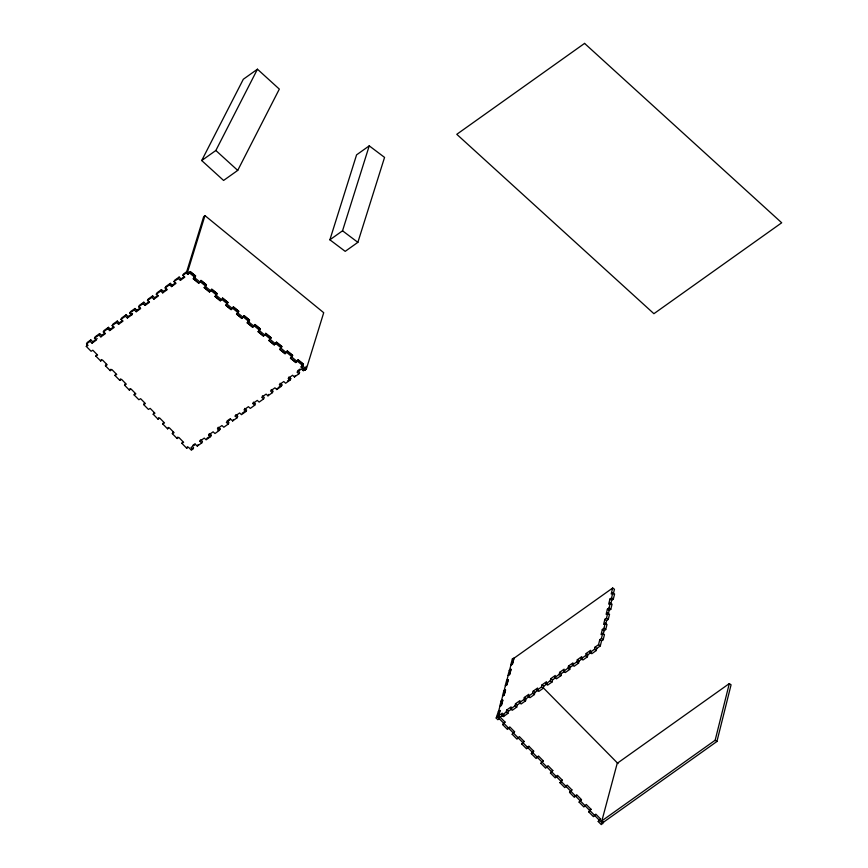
<?xml version="1.0" encoding="UTF-8"?>
<svg xmlns="http://www.w3.org/2000/svg" width="868" height="868" viewBox="0 0 868 868"><rect width="100%" height="100%" fill="white"/><g stroke="black" fill="none" stroke-linecap="round" stroke-linejoin="round"><path stroke-width="1.3" d="M590.045 652.454L594.461 649.307L595.003 647.192L598.54 644.674L599.799 639.629L601.426 638.457L602.696 633.38L604.453 634.627L603.195 639.694L601.567 640.877L600.298 645.922L596.772 648.439L596.229 650.555L591.813 653.702L590.045 652.454L590.587 650.327L586.182 653.474L585.629 655.59L581.213 658.736L582.981 659.984L587.397 656.837L587.951 654.711L591.26 652.356M603.151 634.53L604.106 630.71L605.723 629.56L606.992 624.483L605.224 623.246L603.954 628.313L602.338 629.463L601.068 634.562L602.696 633.38M605.68 624.374L606.634 620.577L608.262 619.394L609.52 614.349L607.752 613.101L606.493 618.146L604.866 619.329L603.596 624.396L605.224 623.246M608.208 614.251L609.162 610.432L610.79 609.282L612.059 604.204L610.291 602.956L609.021 608.034L607.405 609.184L606.124 614.284L607.752 613.101M610.746 604.095L611.701 600.287L613.318 599.137L614.587 594.07L612.819 592.822L611.56 597.889L609.933 599.05L608.663 604.117L610.291 602.956M613.264 594.027L614.457 589.264L612.689 588.016L611.202 593.972L612.819 592.822M603.64 822.083L601.871 820.835L715.156 740.241L729.304 683.583L731.073 684.819L716.925 741.489L603.64 822.083L601.264 824.6L598.226 821.508L600.591 818.991L595.817 814.141L593.441 816.669L588.667 811.819L591.043 809.291L586.258 804.452L583.882 806.969L579.108 802.119L581.484 799.602L576.699 794.752L574.323 797.28L569.549 792.43L571.925 789.913L567.14 785.063L564.764 787.58L559.99 782.741L562.366 780.213L557.582 775.374L555.216 777.891L550.431 773.041L552.808 770.524L548.034 765.674L545.657 768.202L540.872 763.352L543.249 760.835L538.475 755.985L536.099 758.502L531.314 753.663L533.69 751.135L528.916 746.296L527.353 747.207L532.138 752.057M511.751 708.917L508.442 711.272L507.899 713.398L503.483 716.545L501.715 715.297L502.257 713.17L498.731 715.688L500.5 716.925L503.147 715.048M503.483 716.545L504.026 714.418M501.715 715.297L506.131 712.151L506.673 710.035L511.089 706.888L510.547 709.015L512.315 710.252L516.731 707.116L517.274 704.99L520.594 702.635M510.547 709.015L514.963 705.868L515.505 703.742L519.932 700.606L519.379 702.722L521.147 703.97L525.563 700.834L526.106 698.707L529.426 696.353M519.379 702.722L523.795 699.586L524.348 697.46L528.764 694.324L528.211 696.44L529.979 697.688L534.395 694.541L534.948 692.425L538.258 690.071M528.211 696.44L532.626 693.304L533.18 691.178L537.596 688.031L537.042 690.158L538.811 691.405L543.227 688.259L543.78 686.143L547.09 683.778M537.042 690.158L541.458 687.011L542.012 684.895L546.428 681.749L545.874 683.875L547.643 685.123L552.059 681.977L552.612 679.85L555.921 677.496M545.874 683.875L550.29 680.729L550.844 678.613L555.26 675.467L554.706 677.593L556.475 678.83L560.891 675.695L561.444 673.568L564.753 671.214M554.706 677.593L559.122 674.447L559.676 672.331L564.091 669.185L563.549 671.3L565.307 672.548L569.723 669.412L570.276 667.286L573.585 664.931M563.549 671.3L567.965 668.165L568.507 666.038L572.923 662.902L572.381 665.018L574.139 666.266L578.565 663.119L579.108 661.004L582.417 658.649M572.381 665.018L576.797 661.883L577.339 659.756L581.755 656.62L581.213 658.736M496.203 718.042L498.373 711.348L499.935 710.425L498.568 715.525L496.203 718.042L497.863 719.735L500.239 717.218L505.013 722.057L502.648 724.585L507.422 729.424L509.798 726.907L514.572 731.757L512.196 734.274L516.981 739.124L519.357 736.596L524.131 741.446L521.755 743.963L526.54 748.813L528.916 746.296M498.482 711.695L499.859 706.541L501.476 705.391L502.854 700.248L501.227 701.398L502.605 696.255L504.221 695.094L505.599 689.951L503.972 691.112L505.35 685.959L506.966 684.83L508.344 679.666L506.717 680.816L508.095 675.673L509.711 674.534L511.089 669.369L509.462 670.519L510.84 665.376L512.456 664.248L514.073 658.172L612.689 588.016M498.731 715.688L500.098 710.556M601.871 820.835L617.213 763.319L729.304 683.583M198.837 283.066L193.445 278.65L195.658 275.959L190.266 271.543L187.955 274.418L186.284 273.051L203.644 216.74L204.967 215.611L323.71 312.708L306.35 369.019L305.026 370.148L301.207 367.023L302.021 365.417M186.284 273.051L187.607 271.923L204.967 215.611M305.026 370.148L306.209 366.307M329.883 239.807L356.574 154.862L369.236 145.846L384.557 157.401L357.866 242.346L345.204 251.351L329.883 239.807L342.534 230.801L369.236 145.846M192.186 448.821L193.618 447.801L191.448 450.253L188.41 447.161L186.663 448.192L181.879 443.342L183.625 442.311L178.851 437.472L177.105 438.503L172.32 433.653L174.067 432.622L169.293 427.772L167.546 428.803L162.761 423.964L164.508 422.933L159.734 418.083L157.987 419.114L153.213 414.264L154.949 413.233L150.175 408.394L148.428 409.425L143.654 404.575L145.401 403.544L140.616 398.694L138.869 399.725L134.095 394.886L135.842 393.844L131.057 389.005L129.31 390.036L124.536 385.186L126.283 384.155L121.498 379.305L119.751 380.336L114.977 375.497L116.724 374.466L111.939 369.616L110.203 370.647L105.419 365.797L107.165 364.766L102.391 359.927L100.645 360.958L95.86 356.108L97.607 355.077L92.833 350.227L91.086 351.258L86.301 346.419L88.048 345.388L86.54 343.858L87.277 342.426L90.804 339.92L92.789 341.721L92.051 343.153L90.066 341.341L90.804 339.92M86.301 346.419L87.039 344.987M92.051 343.153L96.467 340.006L94.482 338.205L95.22 336.773L99.636 333.637L101.621 335.439L100.883 336.871L98.909 335.059L99.636 333.637M100.883 336.871L105.299 333.724L103.325 331.923L104.052 330.491L108.467 327.344L110.453 329.156L109.715 330.578L107.74 328.777L108.467 327.344M95.86 356.108L96.598 354.676M109.715 330.578L114.142 327.442L112.156 325.63L112.883 324.209L117.299 321.062L119.285 322.874L118.558 324.296L116.572 322.495L117.299 321.062M201.712 160.547L243.311 79.259L257.449 69.201L279.322 89.1L237.723 170.399L223.586 180.446L201.712 160.547L215.85 150.489L257.449 69.201M118.558 324.296L122.974 321.16L120.988 319.348L121.715 317.927L126.131 314.78L128.117 316.581L127.39 318.014L125.404 316.212L126.131 314.78M100.645 360.958L101.372 359.526M127.39 318.014L131.806 314.867L129.82 313.066L130.547 311.634L134.963 308.498L136.949 310.299L136.222 311.731L134.236 309.919L134.963 308.498M105.419 365.797L106.146 364.376M131.806 314.867L132.533 313.446L128.117 316.581M136.222 311.731L140.638 308.585L138.652 306.784L139.379 305.352L143.795 302.216L145.781 304.017L145.054 305.449L143.068 303.637L143.795 302.216M110.203 370.647L110.93 369.226M145.054 305.449L149.47 302.303L147.484 300.502L148.211 299.069L152.627 295.923L154.612 297.735L153.886 299.156L151.9 297.355L152.627 295.923M153.886 299.156L158.302 296.021L156.316 294.209L157.054 292.787L161.47 289.641L163.444 291.453L162.717 292.874L160.732 291.073L161.47 289.641M114.977 375.497L115.704 374.065M162.717 292.874L167.133 289.738L165.148 287.926L165.886 286.505L170.302 283.359L172.287 285.16L171.549 286.592L169.564 284.791L170.302 283.359M119.751 380.336L120.489 378.915M171.549 286.592L175.965 283.445L173.98 281.644L174.718 280.212L179.133 277.076L181.119 278.878L180.381 280.31L178.396 278.498L179.133 277.076M124.536 385.186L125.263 383.764M182.822 275.362L183.549 273.93L187.076 271.424L186.349 272.845L182.822 275.362L184.797 277.163L180.381 280.31M129.31 390.036L130.048 388.604M134.095 394.886L134.822 393.454M292.559 355.468L287.167 351.063L286.353 352.668L280.961 348.252L281.937 346.516L276.545 342.101L274.245 344.976L268.852 340.56L271.152 337.695L265.76 333.279L264.783 335.026L259.391 330.61L260.205 329.015L254.812 324.599L252.675 327.334L247.282 322.929L249.583 320.053L244.19 315.648L241.977 318.339L236.584 313.934L238.071 312.664L232.678 308.249L231.094 309.692L225.702 305.286L228.013 302.411L222.62 298.006L221.633 299.742L216.24 295.337L217.228 293.59L211.835 289.185L209.524 292.06L204.132 287.644L205.716 286.201L200.324 281.796L198.739 283.239L193.347 278.823L194.172 277.228M193.347 278.823L195.495 276.089L190.103 271.684M143.654 404.575L144.381 403.143M153.213 414.264L153.94 412.842M157.987 419.114L158.714 417.682M162.761 423.964L163.499 422.532M167.546 428.803L168.273 427.381M172.32 433.653L173.058 432.221M249.42 320.194L244.027 315.778L241.89 318.513L236.497 314.108L238.635 311.373L233.242 306.968M238.071 312.664L238.798 311.232L233.405 306.827L232.418 308.563L227.025 304.158L227.85 302.552L222.458 298.147M177.105 438.503L177.832 437.071M181.879 443.342L182.616 441.921M247.282 322.929L248.096 321.323M186.663 448.192L187.39 446.76M243.463 317.07L248.856 321.486L247.369 322.744L252.762 327.16L254.975 324.458L260.367 328.874L258.067 331.739L263.46 336.155L265.033 334.712L270.425 339.117M192.891 449.233L191.014 447.53L195.43 444.383L197.307 446.087L198.034 444.666M201.723 442.951L199.846 441.248L200.584 439.816L202.45 441.519L201.723 442.951L197.307 446.087M210.555 436.658L208.678 434.966L209.416 433.533L211.282 435.237L210.555 436.658L206.139 439.805L204.262 438.101L199.846 441.248M219.387 430.376L217.521 428.673L218.248 427.251L220.114 428.955L219.387 430.376L214.971 433.523L213.094 431.819L208.678 434.966M217.521 428.673L221.937 425.537L223.803 427.24L228.219 424.094L228.946 422.662L227.08 420.969L230.389 418.604M228.219 424.094L226.353 422.39L230.769 419.255L232.635 420.947L233.362 419.526M237.051 417.812L235.185 416.108L235.912 414.676L237.778 416.38L237.051 417.812L232.635 420.947M235.185 416.108L239.601 412.962L241.467 414.665L245.883 411.53L246.61 410.097L244.743 408.394M254.715 405.237L252.848 403.544L253.575 402.112L255.452 403.815L254.715 405.237L250.299 408.383L248.432 406.68L244.017 409.826L245.883 411.53M275.818 343.533L281.21 347.938L279.637 349.381L285.029 353.797L287.33 350.922L292.722 355.337L290.422 358.202L295.814 362.607L298.115 359.743L303.507 364.148L301.294 366.849L304.733 369.659L303.301 370.679L301.424 368.976L297.008 372.122L298.885 373.826L294.469 376.962L292.592 375.258L288.176 378.405L290.053 380.108L285.637 383.244L283.76 381.551L279.344 384.687L281.221 386.39L276.794 389.526L274.928 387.833L270.512 390.969L272.378 392.672L267.962 395.819L266.096 394.115L261.68 397.251L263.546 398.954L259.131 402.101L257.264 400.398L252.848 403.544M263.546 398.954L264.284 397.533L262.407 395.83M267.962 395.819L268.7 394.387M272.378 392.672L273.116 391.24L271.239 389.548M276.794 389.526L277.532 388.104M281.221 386.39L281.948 384.958L280.082 383.265M290.053 380.108L290.78 378.676L288.914 376.972M294.469 376.962L295.196 375.54M301.207 367.023L303.344 364.289L297.952 359.884M298.885 373.826L299.612 372.394L297.746 370.69L299.948 369.117M303.301 370.679L304.028 369.247M502.648 724.585L505.013 722.057M512.196 734.274L514.572 731.757M521.755 743.963L524.131 741.446M531.314 753.663L533.69 751.135M540.872 763.352L543.249 760.835M550.431 773.041L552.808 770.524M559.99 782.741L562.366 780.213M569.549 792.43L571.925 789.913M579.108 802.119L581.484 799.602M588.667 811.819L591.043 809.291M598.226 821.508L600.591 818.991M186.381 273.127L187.705 271.999M86.54 343.858L90.066 341.341M94.482 338.205L98.909 335.059M103.325 331.923L107.74 328.777M112.156 325.63L116.572 322.495M120.988 319.348L125.404 316.212M129.82 313.066L134.236 309.919M138.652 306.784L143.068 303.637M147.484 300.502L151.9 297.355M156.316 294.209L160.732 291.073M165.148 287.926L169.564 284.791M173.98 281.644L178.396 278.498M92.789 341.721L97.205 338.585M101.621 335.439L104.93 333.084M110.453 329.156L113.762 326.802M119.285 322.874L122.594 320.509M136.949 310.299L140.258 307.945M145.781 304.017L149.101 301.663M154.612 297.735L157.933 295.38M163.444 291.453L166.764 289.087M172.287 285.16L175.596 282.805M181.119 278.878L184.428 276.523M192.848 445.317L195.061 443.743M206.866 438.373L211.282 435.237M217.911 430.517L220.114 428.955M242.194 413.244L244.407 411.671M278.639 387.312L281.948 384.958M287.471 381.03L290.78 378.676M497.017 716.436L498.568 715.525M611.56 597.889L613.318 599.137M609.933 599.05L611.701 600.287M609.021 608.034L610.79 609.282M607.405 609.184L609.162 610.432M606.493 618.146L608.262 619.394M604.866 619.329L606.634 620.577M603.954 628.313L605.723 629.56M602.338 629.463L604.106 630.71M601.426 638.457L603.195 639.694M599.799 639.629L601.567 640.877M598.54 644.674L600.298 645.922M595.003 647.192L596.772 648.439M594.461 649.307L596.229 650.555M715.156 740.241L716.925 741.489M586.182 653.474L587.951 654.711M585.629 655.59L587.397 656.837M577.339 659.756L579.108 661.004M576.797 661.883L578.565 663.119M568.507 666.038L570.276 667.286M567.965 668.165L569.723 669.412M559.676 672.331L561.444 673.568M559.122 674.447L560.891 675.695M550.844 678.613L552.612 679.85M550.29 680.729L552.059 681.977M542.012 684.895L543.78 686.143M541.458 687.011L543.227 688.259M533.18 691.178L534.948 692.425M532.626 693.304L534.395 694.541M524.348 697.46L526.106 698.707M523.795 699.586L525.563 700.834M515.505 703.742L517.274 704.99M514.963 705.868L516.731 707.116M506.673 710.035L508.442 711.272M506.131 712.151L507.899 713.398M342.534 230.801L357.866 242.346M200.888 280.505L206.28 284.91M217.065 293.731L211.673 289.326L210.848 290.921L205.456 286.516L206.443 284.78L201.05 280.364L200.063 282.111L194.671 277.695M265.597 333.421L270.99 337.836L270.176 339.431L275.568 343.847L276.382 342.242L281.774 346.647M194.931 277.38L189.528 272.975L188.052 274.245L186.349 272.845M211.108 290.617L216.501 295.022L214.917 296.465L220.309 300.87L221.893 299.427L227.286 303.843M254.248 325.891L259.641 330.307M286.603 352.354L291.995 356.759L290.509 358.028L295.901 362.433L297.388 361.175L302.78 365.58M187.607 271.923L189.278 273.29M237.81 312.979L243.214 317.384M248.606 321.8L253.998 326.205M291.746 357.074L297.138 361.479M302.531 365.895L306.35 369.019M204.23 287.471L209.622 291.876M215.014 296.292L220.407 300.697M225.799 305.113L231.192 309.518M258.154 331.565L263.546 335.981M268.939 340.386L274.331 344.802M279.724 349.207L285.116 353.612M215.85 150.489L237.723 170.399M543.26 687.771L618.038 763.612M497.755 717.12L499.415 718.812M504.199 723.662L508.974 728.512M513.758 733.351L518.532 738.201M523.317 743.051L528.091 747.89M532.876 752.74L537.65 757.59M542.424 762.43L547.209 767.279M551.983 772.129L556.768 776.968M561.542 781.818L566.327 786.668M571.101 791.507L575.885 796.357M580.659 801.207L585.444 806.057M590.218 810.896L594.992 815.746M599.777 820.596L602.826 823.678M498.688 718.129L503.462 722.979M508.247 727.829L513.021 732.668M517.805 737.518L522.579 742.368M537.715 757.71L541.697 761.746M546.471 766.596L551.256 771.446M556.03 776.285L560.815 781.135M565.589 785.985L570.363 790.824M575.148 795.674L579.922 800.524M585.499 806.177L589.48 810.213M595.057 815.866L599.039 819.913M501.118 701.051L499.751 706.194L501.303 705.283L502.68 700.129L501.118 701.051M503.863 690.765L502.496 695.908L504.048 694.986L505.426 689.843L503.863 690.765M506.619 680.469L505.241 685.611L506.793 684.7L508.171 679.546L506.619 680.469M509.364 670.172L507.986 675.326L509.538 674.403L510.916 669.261L509.364 670.172M512.359 658.931L510.731 665.029L512.283 664.118L513.91 658.009L512.359 658.931M584.565 43.4L456.785 134.312L653.908 313.695L781.699 222.783L584.565 43.4"/></g></svg>
